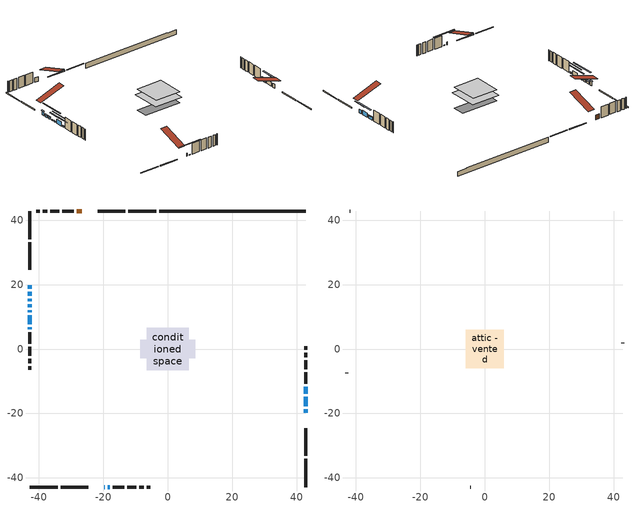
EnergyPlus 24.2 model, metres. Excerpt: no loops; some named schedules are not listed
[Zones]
conditioned space
 floor outside (Floor1 construction): -2.08,-2.08 -2.08,2.08 2.08,2.08 2.08,-2.08 z0.56
 floor adiabatic (AdiabaticFloorConstruction): -6.57,-6.57 -6.57,6.57 6.57,6.57 6.57,-6.57 z3
 floor foundation (Slab1 construction): -8.59,-2.79 -8.59,2.79 8.59,2.79 8.59,-2.79 z-1.69
 wall outside (RimJoist1 construction): -3.61,42.84 -12.33,42.84 / -42.84,-42.84 -34.11,-42.84 / -42.84,42.84 -42.84,34.11 / 42.84,-42.84 42.84,-34.11 z0.56:0.86
 wall outside (RimJoist2 construction): -13.26,42.84 -21.8,42.84 / -33.18,-42.84 -24.65,-42.84 / -42.84,33.18 -42.84,24.65 / 42.84,-33.18 42.84,-24.65 z0.56:0.86
 wall outside (AdiabaticWallConstruction 1): -26.71,42.84 -28.31,42.84 z0.56:2.59
 wall outside (AdiabaticWallConstruction): -19.74,-42.84 -19.53,-42.84 z0.56:1.78; -42.84,19.74 -42.84,18.72 / 42.84,-17.74 42.84,-14.87 / -42.84,10.52 -42.84,7.62 z0.56:2.39; -42.84,17.79 -42.84,16.52 z0.56:1.53; -42.84,15.59 -42.84,14.78 z0.56:1.48; -18.6,-42.84 -17.99,-42.84 z0.56:0.87; -42.84,13.85 -42.84,13.01 z0.56:1.1; 42.84,-19.74 42.84,-18.67 z0.56:2.14; -42.84,12.08 -42.84,11.45 z0.56:1.2; -42.84,6.7 -42.84,6.06 z0.56:1.25; 42.84,-13.94 42.84,-11.7 z0.56:1.88
 wall outside (Wall1 construction): -29.24,42.84 -32.79,42.84 / -17.06,-42.84 -13.51,-42.84 / -42.84,5.13 -42.84,1.58 / 42.84,-10.77 42.84,-7.22 z0.56:5.44
 wall outside (Wall2 construction): -33.72,42.84 -36.48,42.84 / -12.58,-42.84 -9.83,-42.84 / -42.84,0.65 -42.84,-2.11 / 42.84,-6.29 42.84,-3.54 z0.56:5.44
 wall outside (Wall3 construction): -37.41,42.84 -38.87,42.84 / -8.9,-42.84 -7.43,-42.84 / -42.84,-3.03 -42.84,-4.5 / 42.84,-2.61 42.84,-1.14 z0.56:5.44
 wall outside (Wall4 construction): -39.8,42.84 -40.84,42.84 / -6.5,-42.84 -5.47,-42.84 / -42.84,-5.43 -42.84,-6.46 / 42.84,-0.21 42.84,0.82 z0.56:5.44
 wall foundation (FoundationWall1 construction): -2.68,42.84,-1.69 -2.68,42.84,0.56 38.29,42.84,0.56 38.29,42.84,0.42 42.84,42.84,0.42 42.84,42.84,-1.69
 window (WindowConstruction 9): -19.74,-42.84 -19.53,-42.84 z0.56:1.78
 window (WindowConstruction 6): -42.84,19.74 -42.84,18.72 z0.56:2.39
 window (WindowConstruction 7): -42.84,17.79 -42.84,16.52 z0.56:1.53
 window (WindowConstruction 8): -42.84,15.59 -42.84,14.78 z0.56:1.47
 window (WindowConstruction 10): -18.6,-42.84 -17.99,-42.84 z0.56:0.86
 window (WindowConstruction 11): -42.84,13.85 -42.84,13.01 z0.56:1.09
 window (WindowConstruction): 42.84,-19.74 42.84,-18.67 z0.56:2.14
 window (WindowConstruction 1): 42.84,-17.74 42.84,-14.87 z0.56:2.39
 window (WindowConstruction 2): -42.84,12.08 -42.84,11.45 z0.56:1.19
 window (WindowConstruction 3): -42.84,10.52 -42.84,7.62 z0.56:2.39
 window (WindowConstruction 4): -42.84,6.69 -42.84,6.06 z0.56:1.25
 window (WindowConstruction 5): 42.84,-13.94 42.84,-11.7 z0.56:1.88
 door (Door): -26.71,42.84 -28.31,42.84 z0.56:2.59
 ceiling adiabatic (AdiabaticFloorConstruction): 6.57,-6.57 6.57,6.57 -6.57,6.57 -6.57,-6.57 z3
attic - vented
 floor to conditioned space (Floor2 construction Reversed): -5.95,-5.95 -5.95,5.95 5.95,5.95 5.95,-5.95 z5.44
 wall outside (Wall5 construction): -41.77,42.84 -41.91,42.84 / -4.54,-42.84 -4.4,-42.84 / -42.84,-7.39 -42.84,-7.53 / 42.84,1.75 42.84,1.89 z0.56:5.44
 roof outside (Roof1 construction): -25.78,42.84,5.44 -25.78,31.24,9.3 -22.73,31.24,9.3 -22.73,42.84,5.44; -20.66,-42.84,5.44 -20.66,-31.24,9.3 -23.72,-31.24,9.3 -23.72,-42.84,5.44; -42.84,20.66,5.44 -31.24,20.66,9.3 -31.24,23.72,9.3 -42.84,23.72,5.44; 42.84,-20.66,5.44 31.24,-20.66,9.3 31.24,-23.72,9.3 42.84,-23.72,5.44
shading: -42.84,18.52 -42.84,19.94 -43.25,19.94 -43.25,18.52 z2.59; -42.84,16.32 -42.84,17.99 -43.25,17.99 -43.25,16.32 z1.73; -42.84,14.58 -42.84,15.79 -43.25,15.79 -43.25,14.58 z1.68; -12.98,-42.84 -23.61,-42.84 -23.61,-43.25 -12.98,-43.25 z5.88; -42.84,8 -42.84,18.86 -43.25,18.86 -43.25,8 z6.1; 42.84,-16.12 42.84,-22.29 43.25,-22.29 43.25,-16.12 z4.69; 42.84,-12.32 42.84,-20.29 43.25,-20.29 43.25,-12.32 z4.94; -42.84,8.9 -42.84,14.63 -43.25,14.63 -43.25,8.9 z3.75; -42.84,5.07 -42.84,13.07 -43.25,13.07 -43.25,5.07 z4.94; -42.84,3.51 -42.84,9.24 -43.25,9.24 -43.25,3.51 z3.8; 42.84,-11.5 42.84,-14.14 43.25,-14.14 43.25,-11.5 z2.08
[Building]
Building 1: Terrain=Suburbs
[Site:Location]
Windsor AP_ON: Latitude {deg}=42.28; Longitude {deg}=-82.96; Time Zone {hr}=-5; Elevation {m}=190; Keep Site Location Information=Yes
[Site:GroundTemperature:Shallow]
6.34957, 4.46684, 4.31606, 5.20952, 8.79623, 12.3662, 15.4612, 17.4219, 17.5884, 15.9938, 12.9777, 9.51722
[Site:WaterMainsTemperature]
Calculation Method=Schedule; Temperature Schedule=mains temperature schedule
[Material] Roughness=Rough; Thermal Absorptance=0.9
Name | Thickness {m} | Conductivity {W/m-K} | Density {kg/m3} | Specific Heat {J/kg-K} | Solar Absorptance | Visible Absorptance
asphalt or fiberglass shingles | 0.00635 | 0.162714 | 1121.4 | 1465.45 | 0.84 | 0.84
ceiling loosefill ins | 0.0846667 | 0.0480833 | 16.02 | 1046.75 | 0.7 | 0.7
ceiling stud and cavity | 0.1397 | 0.0882505 | 65.682 | 1177.47 | 0.7 | 0.7
concrete 4.0 in. | 0.1016 | 1.803125 | 2242.8 | 837.4 | 0.7 | 0.7
concrete 8.0 in. | 0.2032 | 1.803125 | 2242.8 | 837.4 | 0.7 | 0.7
door material | 0.04445 | 0.327969 | 512.64 | 1214.23 | 0.7 | 0.7
exterior vertical ins | 0.0436689 | 0.029427 | 32.04 | 1214.23 | 0.7 | 0.7
floor covering | 0.0127 | 0.0433444 | 54.468 | 1339.84 | 0.6 | 0.6
floor rigid ins | 0.051816 | 0.029427 | 32.04 | 1214.23 | 0.7 | 0.7
floor rigid ins 1; wall rigid ins | 0.512978 | 0.029427 | 32.04 | 1214.23 | 0.7 | 0.7
floor stud and cavity | 0.1397 | 0.402326 | 92.3553 | 1139.71 | 0.7 | 0.7
floor stud and cavity 1 | 0.1397 | 1.75129 | 37.0049 | 1207.88 | 0.7 | 0.7
furniture material conditioned space 1 | 0.1524 | 0.115458 | 640.8 | 1214.23 | 0.6 | 0.6
gypsum board | 0.0127 | 0.160291 | 801 | 837.4 | 0.6 | 0.6
gypsum board 1 | 0.0127 | 0.160291 | 801 | 837.4 | 0.7 | 0.7
osb sheathing 0.5 in. | 0.0127 | 0.115458 | 512.64 | 1214.23 | 0.7 | 0.7
osb sheathing 0.75 in. | 0.01905 | 0.115458 | 512.64 | 1214.23 | 0.7 | 0.7
osb sheathing 2.0 in. | 0.0508 | 0.115458 | 512.64 | 1214.23 | 0.7 | 0.7
rim joist stud and cavity | 0.0508 | 0.0451784 | 125.044 | 1163.47 | 0.6 | 0.6
rim joist stud and cavity 1 | 0.0508 | 0.0332151 | 125.044 | 1163.47 | 0.6 | 0.6
wall stud and cavity | 0.1397 | 0.0821308 | 139.0536 | 1170.24 | 0.7 | 0.7
wall stud and cavity 1 | 0.1397 | 0.0828166 | 139.0536 | 1170.24 | 0.7 | 0.7
wall stud and cavity 2 | 0.1397 | 0.097828 | 139.0536 | 1170.24 | 0.7 | 0.7
wall stud and cavity 3 | 0.1397 | 0.100302 | 139.0536 | 1170.24 | 0.7 | 0.7
wall stud and cavity 4 | 0.0889 | 6.9971 | 50.32683 | 1063.81 | 0.6 | 0.6
wall stud and cavity 5 | 0.0889 | 0.380278 | 52.3479 | 1209.89 | 0.7 | 0.7
wall stud and cavity 6 | 0.0889 | 0.391764 | 83.0341 | 1211.67 | 0.7 | 0.7
wood siding | 0.0254 | 0.102417 | 544.68 | 1172.36 | 0.74 | 0.74
wood siding 1 | 0.00254 | 0.102417 | 544.68 | 1172.36 | 0.74 | 0.74
wood siding 2; wood siding 3; wood siding 4 | 0.0254 | 0.102417 | 544.68 | 1172.36 | 0.7 | 0.7
[WindowMaterial:SimpleGlazingSystem]
Name | U-Factor {W/m2-K} | Solar Heat Gain Coefficient
WindowMaterial | 2.14174 | 0.63
WindowMaterial 1 | 2.03045 | 0.66
WindowMaterial 10 | 2.58463 | 0.46
WindowMaterial 11 | 2.359209 | 0.55
WindowMaterial 2 | 2.36432 | 0.55
WindowMaterial 3 | 2.0878 | 0.64
WindowMaterial 4 | 2.35012 | 0.55
WindowMaterial 5 | 2.15367 | 0.62
WindowMaterial 6 | 2.13606 | 0.63
WindowMaterial 7 | 2.180352 | 0.61
WindowMaterial 8 | 2.2536 | 0.59
WindowMaterial 9 | 2.46539 | 0.51
[Construction]
AdiabaticFloorConstruction: floor stud and cavity 1, floor rigid ins 1, osb sheathing 0.75 in., floor covering
AdiabaticWallConstruction: wood siding 3, wall rigid ins, wall stud and cavity 5, gypsum board
AdiabaticWallConstruction 1: wood siding 4, wall rigid ins, wall stud and cavity 5, gypsum board
Door: door material
Floor1 construction: floor stud and cavity, floor rigid ins, osb sheathing 0.75 in., floor covering
Floor2 construction Reversed: gypsum board, ceiling stud and cavity, ceiling loosefill ins
FoundationWall1 construction: concrete 8.0 in., gypsum board 1
furniture construction conditioned space 1: furniture material conditioned space 1
PartitionWallConstruction: gypsum board, wall stud and cavity 6, gypsum board
RimJoist1 construction: wood siding 2, osb sheathing 2.0 in., rim joist stud and cavity
RimJoist2 construction: wood siding 2, osb sheathing 2.0 in., rim joist stud and cavity 1
Roof1 construction: asphalt or fiberglass shingles
Slab1 construction: concrete 4.0 in.
Wall1 construction: wood siding, osb sheathing 0.5 in., wall stud and cavity, gypsum board
Wall2 construction: wood siding, osb sheathing 0.5 in., wall stud and cavity 1, gypsum board
Wall3 construction: wood siding, osb sheathing 0.5 in., wall stud and cavity 2, gypsum board
Wall4 construction: wood siding, osb sheathing 0.5 in., wall stud and cavity 3, gypsum board
Wall5 construction: wood siding 1, wall stud and cavity 4
WindowConstruction: WindowMaterial
WindowConstruction 1: WindowMaterial 1
WindowConstruction 10: WindowMaterial 10
WindowConstruction 11: WindowMaterial 11
WindowConstruction 2: WindowMaterial 2
WindowConstruction 3: WindowMaterial 3
WindowConstruction 4: WindowMaterial 4
WindowConstruction 5: WindowMaterial 5
WindowConstruction 6: WindowMaterial 6
WindowConstruction 7: WindowMaterial 7
WindowConstruction 8: WindowMaterial 8
WindowConstruction 9: WindowMaterial 9
[Zone] Multiplier=1; Part of Total Floor Area=Yes
Name | Volume {m3}
attic - vented | 88.9192
conditioned space | 678.2
[Space]
Name | Zone | Volume {m3}
attic - vented 1 | attic - vented | 88.9192
conditioned space 1 | conditioned space | 678.2
[ZoneInfiltration:EffectiveLeakageArea]
infil attic - vented 1: Zone or Space=attic - vented 1; Schedule=Always On Discrete; Effective Air Leakage Area {cm2}=6298.67; Stack Coefficient=0.000607893; Wind Coefficient=1.66584e-05
[ZoneMixing]
whole house fan mix: Zone or Space=attic - vented; Schedule=Always On Continuous; Design Flow Rate Calculation Method=Flow/Zone; Design Flow Rate {m3/s}=0; Source Zone or Space=conditioned space
[SurfaceProperty:ExposedFoundationPerimeter]
Slab1: Exposed Perimeter Calculation Method=TotalExposedPerimeter; Total Exposed Perimeter {m}=45.518
[InternalMass] Zone or ZoneList=conditioned space; Space or SpaceList=conditioned space 1
Name | Construction | Surface Area {m2}
furniture mass conditioned space 1 | furniture construction conditioned space 1 | 114.408
partition wall mass | PartitionWallConstruction | 286.02
[Lights]
interior lighting: Zone or ZoneList or Space or SpaceList=conditioned space 1; Schedule=interior lighting schedule; Design Level Calculation Method=LightingLevel; Lighting Level {W}=343.2; Return Air Fraction=0; Fraction Radiant=0.6; Fraction Visible=0.2; Fraction Replaceable=1
[People]
occupants: Zone or ZoneList or Space or SpaceList=conditioned space 1; Number of People Schedule=occupants schedule; Number of People Calculation Method=People; Number of People=3; Fraction Radiant=0.314171; Sensible Heat Fraction=0.56303; Activity Level Schedule=occupants activity schedule; Carbon Dioxide Generation Rate {m3/s-W}=0; Enable ASHRAE 55 Comfort Warnings=No; Mean Radiant Temperature Calculation Type=EnclosureAveraged
[ElectricEquipment] Zone or ZoneList or Space or SpaceList=conditioned space 1; Design Level Calculation Method=EquipmentLevel
Name | Schedule | Design Level {W} | Fraction Latent | Fraction Radiant | Fraction Lost
clothes dryer | clothes dryer schedule | 140.772 | 0.015 | 0.081 | 0.85
clothes washer | clothes washer schedule | 32.1985 | 0.03 | 0.162 | 0.7
cooking range | cooking range schedule | 215.147 | 0.08 | 0.432 | 0.2
dishwasher | dishwasher schedule | 66.8632 | 0.3 | 0.18 | 0.4
fridge | fridge schedule | 72.9452 | 0 | 0.6 | 0
mech vent bath fan 0 | mech vent bath fan 0 schedule | 2.2 | 0 | 0 | 1
mech vent bath fan 1 | mech vent bath fan 1 schedule | 2.2 | 0 | 0 | 1
mech vent house fan | mech vent house fan schedule | 0 | 0 | 0 | 1
mech vent house fan cfis | mech vent house fan cfis schedule | 0 | 0 | 0 | 0
misc plug loads | misc plug loads schedule | 494.7 | 0.045 | 0.513 | 0.1
whole house fan | Always On Discrete | 0 | 0 | 0 | 1
[OtherEquipment] Zone or ZoneList or Space or SpaceList=conditioned space 1; Design Level Calculation Method=EquipmentLevel
Name | Fuel Type | Schedule | Design Level {W} | Fraction Latent | Fraction Radiant | Fraction Lost
clothes dryer 1 | Electricity | clothes dryer schedule | 0 | 0.015 | 0.081 | 0.85
cooking range 1 | Electricity | cooking range schedule | 0 | 0.08 | 0.432 | 0.2
general water use latent | None | general water use schedule | 62.594 | 1 | 0 | 0
general water use sensible | None | general water use schedule | -61.6891 | 0 | 0.6 | 0
mech vent house fan latent load | None | Always On Discrete | 0 | 1 | 0 | 0
mech vent house fan sensible load | None | Always On Discrete | 0 | 0 | 0 | 0
water heater energy adjustment1 | NaturalGas | Always On Discrete | 0.01 | 0 | 0 | 1
[ZoneInfiltration:DesignFlowRate] Zone or ZoneList or Space or SpaceList=conditioned space 1; Schedule=Always On Discrete; Design Flow Rate Calculation Method=Flow/Zone; Design Flow Rate {m3/s}=0
infil flow; natural vent flow; whole house fan flow
[AvailabilityManager:Scheduled]
central ac and furnace airloop Availability Manager: Schedule=Always On Discrete
[Foundation:Kiva]
Foundation Kiva 1: Initial Indoor Air Temperature {C}=18; Wall Height Above Grade {m}=0.560009; Wall Depth Below Slab {m}=0.2032; Custom Block Material Name 1=exterior vertical ins; Custom Block Depth 1 {m}=2.25; Custom Block X Position 1 {m}=0.2159; Custom Block Z Position 1 {m}=0
[Foundation:Kiva:Settings]
Soil Conductivity {W/m-K}=0.849921; Soil Density {kg/m3}=1842.3; Soil Specific Heat {J/kg-K}=418.7; Ground Solar Absorptivity=0.9; Ground Thermal Absorptivity=0.9; Ground Surface Roughness {m}=0.03; Far-Field Width {m}=40; Deep-Ground Boundary Condition=ZeroFlux; Deep-Ground Depth {m}=40; Minimum Cell Dimension {m}=0.2; Maximum Cell Growth Coefficient=3; Simulation Timestep=Timestep
[Exterior:Lights]
exterior lighting: Schedule=exterior lighting schedule; Design Level {W}=75.6
[EnergyManagementSystem:GlobalVariable]
central_ac_and_furnace_airloop_Fan_RTF
infil_program_Qfan
infil_program_Qinf
natural_vent_program_Qnv
natural_vent_program_Qwhf
[EnergyManagementSystem:Sensor]
Name | Output:Variable or Output:Meter Index Key | Output:Variable or Output:Meter
airflow_gain | infil flow | Infiltration Sensible Heat Gain Energy
airflow_gain_1 | natural vent flow | Infiltration Sensible Heat Gain Energy
airflow_gain_2 | whole house fan flow | Infiltration Sensible Heat Gain Energy
airflow_loss | infil flow | Infiltration Sensible Heat Loss Energy
airflow_loss_1 | natural vent flow | Infiltration Sensible Heat Loss Energy
airflow_loss_2 | whole house fan flow | Infiltration Sensible Heat Loss Energy
clg_load_cond |  | Cooling:EnergyTransfer:Zone:CONDITIONED SPACE
clg_sp_s; clg_sp_s_1 | cooling setpoint | Schedule Value
clothes_dryer_exhaust_0_sch_s | clothes dryer exhaust 0 schedule | Schedule Value
cool_season | cooling season schedule | Schedule Value
htg_load_cond |  | Heating:EnergyTransfer:Zone:CONDITIONED SPACE
htg_sp_s; htg_sp_s_1 | heating setpoint | Schedule Value
ig_ee_conv | clothes dryer | Electric Equipment Convective Heating Energy
ig_ee_conv_2 | cooking range | Electric Equipment Convective Heating Energy
ig_ee_conv_4 | fridge | Electric Equipment Convective Heating Energy
ig_ee_conv_5 | misc plug loads | Electric Equipment Convective Heating Energy
ig_ee_conv_6 | whole house fan | Electric Equipment Convective Heating Energy
ig_ee_rad | clothes dryer | Electric Equipment Radiant Heating Energy
ig_ee_rad_2 | cooking range | Electric Equipment Radiant Heating Energy
ig_ee_rad_4 | fridge | Electric Equipment Radiant Heating Energy
ig_ee_rad_5 | misc plug loads | Electric Equipment Radiant Heating Energy
ig_ee_rad_6 | whole house fan | Electric Equipment Radiant Heating Energy
ig_lgt_conv | interior lighting | Lights Convective Heating Energy
ig_lgt_rad | interior lighting | Lights Radiant Heating Energy
ig_lgt_vis | interior lighting | Lights Visible Radiation Heating Energy
ig_oe_conv | clothes dryer 1 | Other Equipment Convective Heating Energy
ig_oe_conv_1 | cooking range 1 | Other Equipment Convective Heating Energy
ig_oe_conv_2 | general water use latent | Other Equipment Convective Heating Energy
ig_oe_conv_3 | general water use sensible | Other Equipment Convective Heating Energy
ig_oe_conv_4 | water heater energy adjustment1 | Other Equipment Convective Heating Energy
ig_oe_rad | clothes dryer 1 | Other Equipment Radiant Heating Energy
ig_oe_rad_1 | cooking range 1 | Other Equipment Radiant Heating Energy
ig_oe_rad_2 | general water use latent | Other Equipment Radiant Heating Energy
ig_oe_rad_3 | general water use sensible | Other Equipment Radiant Heating Energy
ig_oe_rad_4 | water heater energy adjustment1 | Other Equipment Radiant Heating Energy
ig_ppl_conv | occupants | People Convective Heating Energy
ig_ppl_rad | occupants | People Radiant Heating Energy
im_conv | furniture mass conditioned space 1 | Surface Inside Face Convection Heat Gain Energy
im_conv_1 | partition wall mass | Surface Inside Face Convection Heat Gain Energy
im_ig | furniture mass conditioned space 1 | Surface Inside Face Internal Gains Radiation Heat Gain Energy
im_ig_1 | partition wall mass | Surface Inside Face Internal Gains Radiation Heat Gain Energy
im_lgt | furniture mass conditioned space 1 | Surface Inside Face Lights Radiation Heat Gain Energy
im_lgt_1 | partition wall mass | Surface Inside Face Lights Radiation Heat Gain Energy
im_sol | furniture mass conditioned space 1 | Surface Inside Face Solar Radiation Heat Gain Energy
im_sol_1 | partition wall mass | Surface Inside Face Solar Radiation Heat Gain Energy
im_surf | furniture mass conditioned space 1 | Surface Inside Face Net Surface Thermal Radiation Heat Gain Energy
im_surf_1 | partition wall mass | Surface Inside Face Net Surface Thermal Radiation Heat Gain Energy
mech_vent_bath_fan_0_sch_s | mech vent bath fan 0 schedule | Schedule Value
mech_vent_bath_fan_1_sch_s | mech vent bath fan 1 schedule | Schedule Value
mv_conv | mech vent bath fan 0 | Electric Equipment Convective Heating Energy
mv_conv_1 | mech vent bath fan 1 | Electric Equipment Convective Heating Energy
mv_conv_2 | mech vent house fan | Electric Equipment Convective Heating Energy
mv_conv_3 | mech vent house fan cfis | Electric Equipment Convective Heating Energy
mv_conv_4 | mech vent house fan latent load | Other Equipment Convective Heating Energy
mv_conv_5 | mech vent house fan sensible load | Other Equipment Convective Heating Energy
mv_rad | mech vent bath fan 0 | Electric Equipment Radiant Heating Energy
mv_rad_1 | mech vent bath fan 1 | Electric Equipment Radiant Heating Energy
mv_rad_2 | mech vent house fan | Electric Equipment Radiant Heating Energy
mv_rad_3 | mech vent house fan cfis | Electric Equipment Radiant Heating Energy
mv_rad_4 | mech vent house fan latent load | Other Equipment Radiant Heating Energy
mv_rad_5 | mech vent house fan sensible load | Other Equipment Radiant Heating Energy
natural_vent_s | natural vent schedule | Schedule Value
out_pb_s |  | Site Outdoor Air Barometric Pressure
out_wt_s |  | Site Outdoor Air Humidity Ratio
site_vw_s |  | Site Wind Speed
ss_back_out | Window1 | Surface Window Shortwave from Zone Back Out Window Heat Transfer Rate
ss_back_out_1 | Window10 | Surface Window Shortwave from Zone Back Out Window Heat Transfer Rate
ss_back_out_10 | Window7 | Surface Window Shortwave from Zone Back Out Window Heat Transfer Rate
ss_back_out_11 | Window8 | Surface Window Shortwave from Zone Back Out Window Heat Transfer Rate
ss_back_out_2 | Window11 | Surface Window Shortwave from Zone Back Out Window Heat Transfer Rate
ss_back_out_3 | Window12 | Surface Window Shortwave from Zone Back Out Window Heat Transfer Rate
ss_back_out_4 | Window13 | Surface Window Shortwave from Zone Back Out Window Heat Transfer Rate
ss_back_out_5 | Window14 | Surface Window Shortwave from Zone Back Out Window Heat Transfer Rate
ss_back_out_6 | Window2 | Surface Window Shortwave from Zone Back Out Window Heat Transfer Rate
ss_back_out_7 | Window3 | Surface Window Shortwave from Zone Back Out Window Heat Transfer Rate
ss_back_out_8 | Window4 | Surface Window Shortwave from Zone Back Out Window Heat Transfer Rate
ss_back_out_9 | Window5 | Surface Window Shortwave from Zone Back Out Window Heat Transfer Rate
ss_conv | Door1 | Surface Inside Face Convection Heat Gain Energy
ss_conv_1 | Window1 | Surface Inside Face Convection Heat Gain Energy
ss_conv_10 | Window5 | Surface Inside Face Convection Heat Gain Energy
ss_conv_11 | Window7 | Surface Inside Face Convection Heat Gain Energy
ss_conv_12 | Window8 | Surface Inside Face Convection Heat Gain Energy
ss_conv_2 | Window10 | Surface Inside Face Convection Heat Gain Energy
ss_conv_3 | Window11 | Surface Inside Face Convection Heat Gain Energy
ss_conv_4 | Window12 | Surface Inside Face Convection Heat Gain Energy
ss_conv_5 | Window13 | Surface Inside Face Convection Heat Gain Energy
ss_conv_6 | Window14 | Surface Inside Face Convection Heat Gain Energy
ss_conv_7 | Window2 | Surface Inside Face Convection Heat Gain Energy
ss_conv_8 | Window3 | Surface Inside Face Convection Heat Gain Energy
ss_conv_9 | Window4 | Surface Inside Face Convection Heat Gain Energy
ss_ig | Door1 | Surface Inside Face Internal Gains Radiation Heat Gain Energy
ss_ig_1 | Window1 | Surface Inside Face Internal Gains Radiation Heat Gain Energy
ss_ig_10 | Window5 | Surface Inside Face Internal Gains Radiation Heat Gain Energy
ss_ig_11 | Window7 | Surface Inside Face Internal Gains Radiation Heat Gain Energy
ss_ig_12 | Window8 | Surface Inside Face Internal Gains Radiation Heat Gain Energy
ss_ig_2 | Window10 | Surface Inside Face Internal Gains Radiation Heat Gain Energy
ss_ig_3 | Window11 | Surface Inside Face Internal Gains Radiation Heat Gain Energy
ss_ig_4 | Window12 | Surface Inside Face Internal Gains Radiation Heat Gain Energy
ss_ig_5 | Window13 | Surface Inside Face Internal Gains Radiation Heat Gain Energy
ss_ig_6 | Window14 | Surface Inside Face Internal Gains Radiation Heat Gain Energy
ss_ig_7 | Window2 | Surface Inside Face Internal Gains Radiation Heat Gain Energy
ss_ig_8 | Window3 | Surface Inside Face Internal Gains Radiation Heat Gain Energy
ss_ig_9 | Window4 | Surface Inside Face Internal Gains Radiation Heat Gain Energy
ss_lgt | Door1 | Surface Inside Face Lights Radiation Heat Gain Energy
ss_sol | Door1 | Surface Inside Face Solar Radiation Heat Gain Energy
ss_surf | Door1 | Surface Inside Face Net Surface Thermal Radiation Heat Gain Energy
ss_surf_1 | Window1 | Surface Inside Face Net Surface Thermal Radiation Heat Gain Energy
ss_surf_10 | Window5 | Surface Inside Face Net Surface Thermal Radiation Heat Gain Energy
ss_surf_11 | Window7 | Surface Inside Face Net Surface Thermal Radiation Heat Gain Energy
ss_surf_12 | Window8 | Surface Inside Face Net Surface Thermal Radiation Heat Gain Energy
ss_surf_2 | Window10 | Surface Inside Face Net Surface Thermal Radiation Heat Gain Energy
ss_surf_3 | Window11 | Surface Inside Face Net Surface Thermal Radiation Heat Gain Energy
ss_surf_4 | Window12 | Surface Inside Face Net Surface Thermal Radiation Heat Gain Energy
ss_surf_5 | Window13 | Surface Inside Face Net Surface Thermal Radiation Heat Gain Energy
ss_surf_6 | Window14 | Surface Inside Face Net Surface Thermal Radiation Heat Gain Energy
ss_surf_7 | Window2 | Surface Inside Face Net Surface Thermal Radiation Heat Gain Energy
ss_surf_8 | Window3 | Surface Inside Face Net Surface Thermal Radiation Heat Gain Energy
ss_surf_9 | Window4 | Surface Inside Face Net Surface Thermal Radiation Heat Gain Energy
ss_trans_in | Window1 | Surface Window Transmitted Solar Radiation Rate
ss_trans_in_1 | Window10 | Surface Window Transmitted Solar Radiation Rate
ss_trans_in_10 | Window7 | Surface Window Transmitted Solar Radiation Rate
ss_trans_in_11 | Window8 | Surface Window Transmitted Solar Radiation Rate
ss_trans_in_2 | Window11 | Surface Window Transmitted Solar Radiation Rate
ss_trans_in_3 | Window12 | Surface Window Transmitted Solar Radiation Rate
ss_trans_in_4 | Window13 | Surface Window Transmitted Solar Radiation Rate
ss_trans_in_5 | Window14 | Surface Window Transmitted Solar Radiation Rate
ss_trans_in_6 | Window2 | Surface Window Transmitted Solar Radiation Rate
ss_trans_in_7 | Window3 | Surface Window Transmitted Solar Radiation Rate
ss_trans_in_8 | Window4 | Surface Window Transmitted Solar Radiation Rate
ss_trans_in_9 | Window5 | Surface Window Transmitted Solar Radiation Rate
ss_trans_out | Window1 | Surface Inside Face Initial Transmitted Diffuse Transmitted Out Window Solar Radiation Rate
ss_trans_out_1 | Window10 | Surface Inside Face Initial Transmitted Diffuse Transmitted Out Window Solar Radiation Rate
ss_trans_out_10 | Window7 | Surface Inside Face Initial Transmitted Diffuse Transmitted Out Window Solar Radiation Rate
ss_trans_out_11 | Window8 | Surface Inside Face Initial Transmitted Diffuse Transmitted Out Window Solar Radiation Rate
ss_trans_out_2 | Window11 | Surface Inside Face Initial Transmitted Diffuse Transmitted Out Window Solar Radiation Rate
